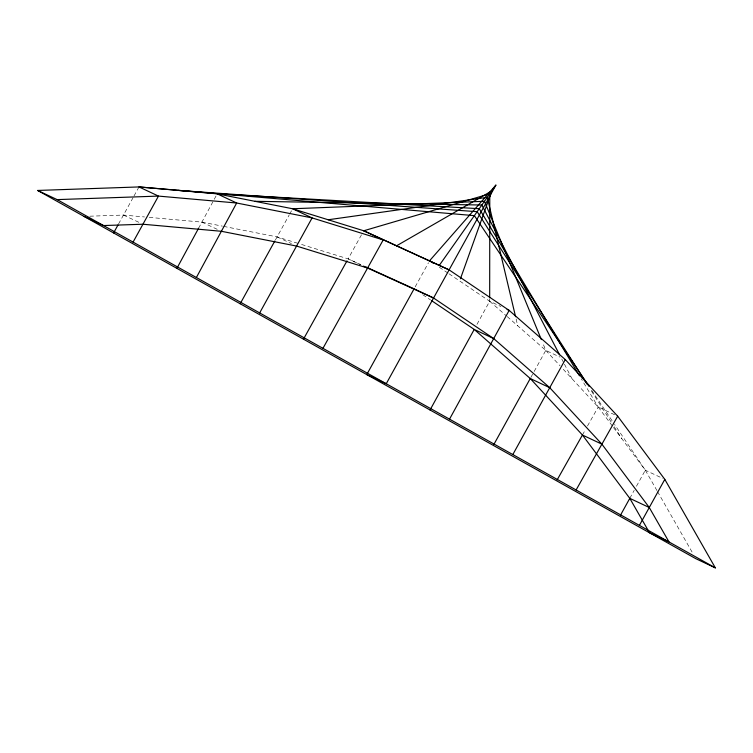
<?xml version="1.0" encoding="UTF-8"?>
<svg xmlns="http://www.w3.org/2000/svg" width="753" height="753" viewBox="0 0 753 753"><rect width="100%" height="100%" fill="white"/><g stroke="black" fill="none" stroke-linecap="round" stroke-linejoin="round"><path stroke-width="0.56" stroke-dasharray="3.77 2.82" d="M476.978 324.383L489.666 301.238L489.676 298.903M198.566 228.281L217.184 193.85M118.532 224.008L133.45 196.975M134.006 195.978L138.994 186.932M275.391 239.981L289.293 214.784M289.849 213.786L291.515 210.765M415.185 286.855L428.504 262.722M530.809 377.526L533.585 372.5M534.141 371.502L545.784 350.399L542.678 342.831M629.79 498.345L634.224 490.307M636.445 486.287L645.321 470.201L614.542 424.363M361.496 234.785L348.112 258.863L299.28 243.756M582.427 435.018L585.241 430.01M587.491 426.01L598.193 407.015L581.297 378.825M89.814 216.196L123.464 215.066L144.538 216.958M149.216 217.382L201.898 222.116L222.408 226.145M223.547 226.371L277.095 236.894L298.179 243.417M360.875 264.67L348.112 258.863L360.414 264.651M448.995 273.781L489.666 301.238L500.952 306.537M507.211 316.599L545.784 350.399L560.138 357.148M277.095 236.894L291.449 243.643M563.253 369.271L598.193 407.015L616.651 415.694M201.898 222.116L218.304 229.834M123.464 215.066L140.896 223.264M613.441 427.459L645.321 470.201L662.753 478.4M439.31 267.249L448.026 273.132M422.819 294.734L430.575 299.967M489.666 301.238L506.327 315.827M545.784 350.399L560.081 365.836M598.193 407.015L612.754 426.527M591.613 390.223L613.883 423.384M591.453 391.042L611.652 422.753M614.184 426.716L621.762 438.613M645.321 470.201L656.945 490.551M657.52 491.568L692.967 553.624M561.738 358.946L563.893 363.106M564.43 364.141L571.988 378.703M516.116 318.99L517.725 325.814"/><path stroke-width="1.13" d="M489.676 297.736L489.779 193.785L363.727 230.776L292.625 208.76L217.184 193.85L138.994 186.932L37.65 190.453L695.866 558.707L715.35 567.875L664.805 479.369L617.676 416.174L565.268 359.558L509.15 310.396L449.099 269.875L363.727 230.776L449.099 269.875M460.431 278.77L491.841 190.867L396.671 245.742M176.889 268.35L198.566 228.281M196.373 277.518L236.668 203.009L312.1 217.918L383.202 239.934L322.952 348.338M430.048 409.99L474.221 329.419L431.544 300.626M449.532 419.148L509.15 310.396L507.098 309.436M113.599 232.941L117.986 224.996M133.074 242.108L158.478 196.091L236.668 203.009L217.184 193.85L479.266 208.685L579.481 375.803M240.179 303.76L274.817 241.007M259.663 312.928L312.1 217.918L292.625 208.76L484.48 201.296L541.341 339.594M493.704 338.586L474.221 329.419L530.253 378.533L582.427 435.018L629.79 498.345L649.51 532.766L668.993 541.934L649.265 507.503L601.901 444.176L549.737 387.691L493.704 338.586L433.568 298.009L414.084 288.841L366.758 374.58L386.242 383.738L495.879 185.125L429.624 260.707L433.493 263.324M493.912 444.374L530.253 378.533L549.737 387.691M512.821 454.558L565.268 359.558M620.472 515.221L629.79 498.345L649.265 507.503M639.401 525.378L664.805 479.369M303.468 339.17L346.982 260.896M557.201 479.793L582.427 435.018L601.901 444.176M576.111 489.968L617.676 416.174M439.357 265.291L495.879 185.125M328.176 219.763L487.276 197.333L515.57 316.721M37.65 190.453L57.134 199.611L158.478 196.091L138.994 186.932L474.371 215.64L588.997 386.327M254.909 201.305L481.854 205.023L559.573 354.785M178.094 190.387L477.167 211.678L587.029 384.105M433.568 298.009L367.586 268.03L296.569 246.062L221.373 231.284L142.948 224.234L103.49 225.552L84.007 216.384M366.203 267.08L414.084 288.841M363.483 266.101L367.586 268.03M57.134 199.611L715.35 567.875"/></g></svg>
